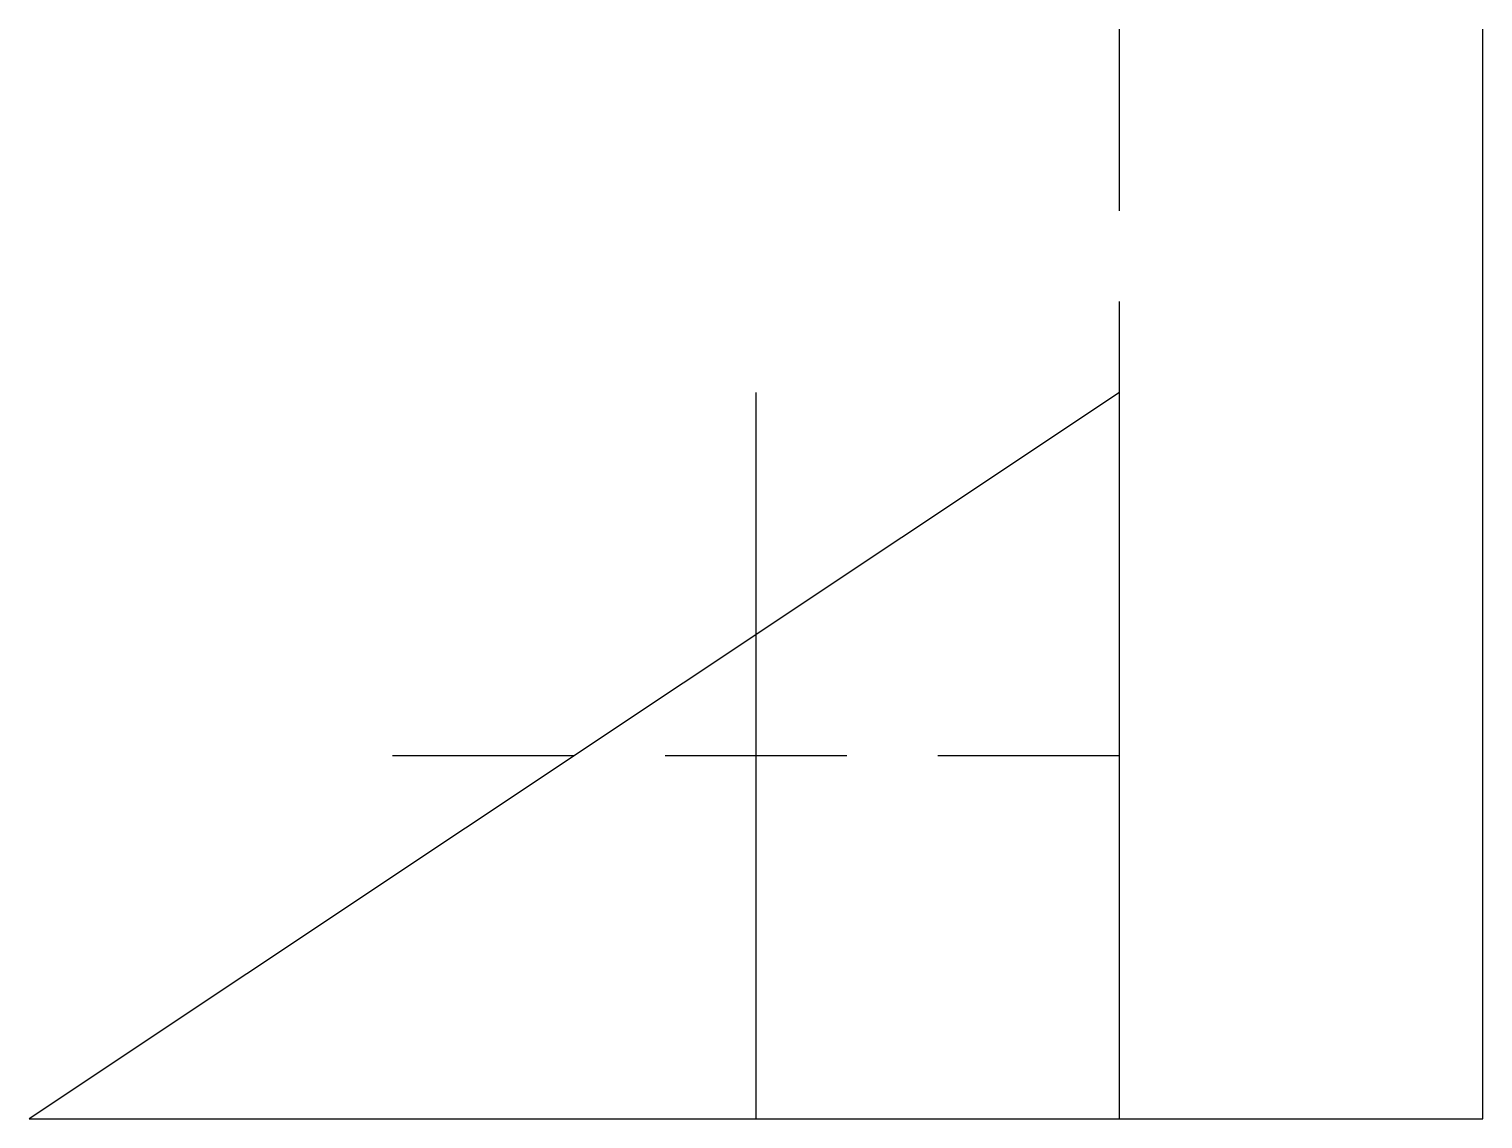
# Model space of a CAD drawing. Extents: x 0 to 4, y 0 to 3.
import ezdxf

# ---------------------------------------------------------------- set-up
doc = ezdxf.new("R2010")
doc.units = 0
doc.linetypes.add('DASHED', pattern=[1.5, 1, -0.5])
doc.layers.get('0').update_dxf_attribs({"linetype": 'CONTINUOUS'})
doc.layers.add('STYLED', color=3, linetype='DASHED')

msp = doc.modelspace()

# ---------------------------------------------------------------- linework, layer by layer
for points in [[(0, 0), (4, 0), (4, 3)], [(0, 0), (2, 0), (2, 0), (2, 2)]]:
    msp.add_lwpolyline(points)
msp.add_lwpolyline([(0, 0), (3, 0), (3, 2)], close=True)
at = {"layer": 'STYLED', "color": 4, "linetype": 'DASHED', "ltscale": 0.5}
msp.add_lwpolyline([(1, 1), (3, 1), (3, 3)], dxfattribs=at)

doc.saveas('drawing.dxf')
